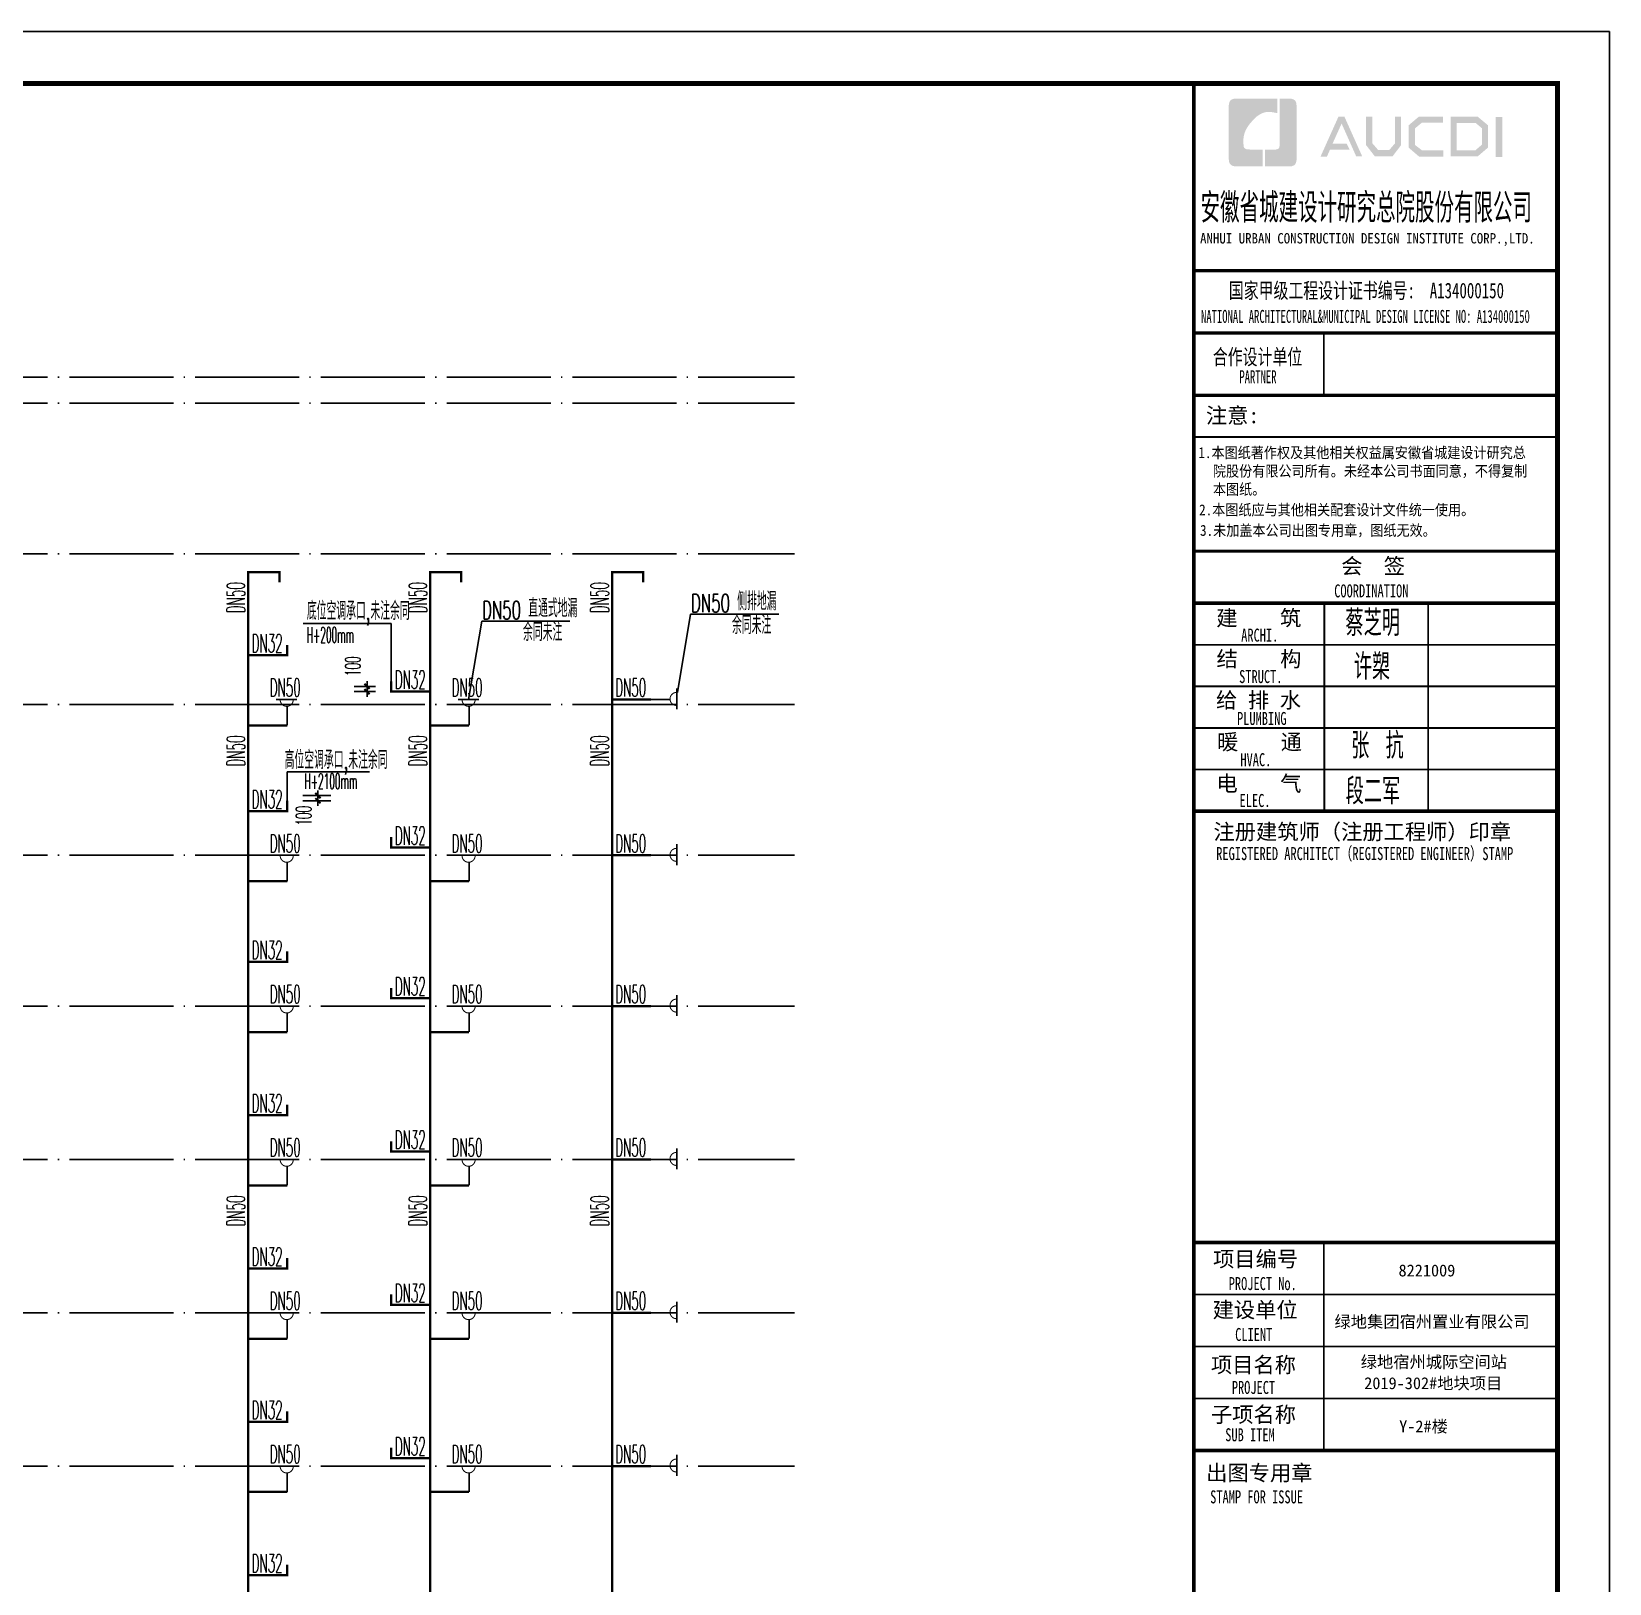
# Model space of a CAD drawing. Extents: x 27938 to 1507990, y 110129 to 923079.
# Drawn here: x 1264829 to 1295190, y 673826 to 703686 of the extents above; entities that cross this region are included whole.
import ezdxf

# ---------------------------------------------------------------- set-up
doc = ezdxf.new("R2010")
doc.units = 0
doc.header["$LTSCALE"] = 1000
doc.header["$MEASUREMENT"] = 0
doc.linetypes.add('DOTE', pattern=[2.42, 2, -0.2, 0.02, -0.2])
for name, color, linetype in [('DIM_凝结', 150, 'Continuous'), ('DIM_管井排水', 5, 'Continuous'), ('EQUIP_污水', 7, 'Continuous'), ('PIPE-凝结', 150, 'N'), ('TWT', 7, 'Continuous'), ('TWT_LEAD', 3, 'Continuous'), ('TWT_TITLE', 7, 'Continuous'), ('图框', 140, 'Continuous'), ('图签文字', 147, 'Continuous')]:
    doc.layers.add(name, color=color, linetype=linetype)
doc.layers.add('图签', color=147, linetype='Continuous', lineweight=18)
doc.styles.add('_TCH_DIM', font='SIMPLEX.shx', dxfattribs={"width": 0.7, "bigfont": 'GBCBIG.shx'})
doc.styles.add('_TCH_DIM_T3', font='SIMPLEX.shx', dxfattribs={"width": 0.494118, "bigfont": 'GBCBIG.shx'})
doc.styles.add('_TWT_SERIAL', font='SIMPLEX', dxfattribs={"width": 0.8, "height": 3.5, "bigfont": 'HZTXT'})
doc.styles.add('HT', font='simhei.ttf')
doc.styles.add('HZ', font='txt', dxfattribs={"bigfont": 'hztxt'})
doc.styles.get("Standard").update_dxf_attribs({"font": 'gbenor.shx', "bigfont": 'gbcbig.shx'})
doc.styles.add('宋体', font='', dxfattribs={"height": 50})
doc.styles.add('建筑图签-1', font='simhei.ttf', dxfattribs={"width": 0.7})
doc.styles.add('建筑图签-2', font='TXT.shx', dxfattribs={"width": 0.5, "bigfont": 'HZTXT.shx'})
doc.styles.get('宋体').set_extended_font_data('SimSun')
doc.linetypes.add('N', pattern='A,3,-0.2,["N",Standard,S=0.25,R=0,X=-0.1,Y=-0.115],-0.2', length=3.4)
doc.dimstyles.new('_TWT_ARCH&&100', dxfattribs={"dimtxt": 297.5, "dimasz": 100, "dimexe": 250, "dimexo": 300, "dimgap": 126.25, "dimtad": 1, "dimdec": 0, "dimzin": 0, "dimdsep": 46, "dimtxsty": '_TCH_DIM_T3', "dimblk": 'ARCHTICK', "dimcen": 0.09, "dimclrt": 7, "dimazin": 2, "dimtfac": 1, "dimtdec": 0, "dimtix": 1, "dimtmove": 2, "dimatfit": 3, "dimfxl": 1, "dimtolj": 1, "dimtzin": 0, "dimarcsym": 0})

# ---------------------------------------------------------------- blocks, each defined once
blk = doc.blocks.new('$ATTACHMENT$00000066')
blk.add_line((-212, 500), (188, 500))
at = {"const_width": 20}
blk.add_lwpolyline([(-134, 500, 1.067664), (116, 500)], format="xyb", dxfattribs=at)
at = {"const_width": 30}
blk.add_lwpolyline([(0, 367), (0, 0)], dxfattribs=at)
at = {"style": 'HZ', "width": 0.7, "flags": 1}
for tag in ['UNIT', 'WHAT', 'SPEC']:
    blk.add_attdef(tag, (0, 0), '', height=0.001, dxfattribs=at)
blk = doc.blocks.new('_ArchTick')
at = {"color": 0, "linetype": 'ByBlock', "const_width": 0.4}
blk.add_lwpolyline([(-0.5, -0.5), (0.5, 0.5)], dxfattribs=at)
blk = doc.blocks.new('*D151')
at = {"layer": 'Defpoints', "color": 0}
for p in [(1269748.032, 688985.856), (1269748.032, 688885.856), (1270339.718, 688985.856)]:
    blk.add_point(p, dxfattribs=at)
at = {"layer": 'DIM_凝结', "color": 0, "lineweight": -2}
for p, q in [((1270048.032, 688985.856), (1270589.718, 688985.856)), ((1270048.032, 688885.856), (1270589.718, 688885.856)), ((1270339.718, 688985.856), (1270339.718, 689085.856)), ((1270339.718, 688885.856), (1270339.718, 688985.856)), ((1270339.718, 688885.856), (1270339.718, 688785.856))]:
    blk.add_line(p, q, dxfattribs=at)
at = {"layer": 'DIM_凝结', "color": 0, "lineweight": -2, "xscale": 100, "yscale": 100, "zscale": 100}
for p, rotation in [((1270339.718, 688985.856), 270), ((1270339.718, 688885.856), 90)]:
    blk.add_blockref('_ArchTick', p, dxfattribs=dict(at, rotation=rotation))
at = {"layer": 'DIM_凝结', "color": 7, "insert": (1270064.718, 688596.856), "char_height": 297.5, "attachment_point": 5, "rotation": 90, "style": '_TCH_DIM_T3'}
blk.add_mtext('\\A1;100', dxfattribs=at)
blk = doc.blocks.new('*D152')
at = {"layer": 'Defpoints', "color": 0}
for p in [(1271284.749, 691085.856), (1271748.032, 691085.856), (1271748.032, 690985.856)]:
    blk.add_point(p, dxfattribs=at)
at = {"layer": 'DIM_凝结', "color": 0, "lineweight": -2}
for p, q in [((1271448.032, 691085.856), (1271034.749, 691085.856)), ((1271284.749, 691085.856), (1271284.749, 691185.856)), ((1271284.749, 690985.856), (1271284.749, 691085.856)), ((1271448.032, 690985.856), (1271034.749, 690985.856)), ((1271284.749, 690985.856), (1271284.749, 690885.856))]:
    blk.add_line(p, q, dxfattribs=at)
at = {"layer": 'DIM_凝结', "color": 0, "lineweight": -2, "xscale": 100, "yscale": 100, "zscale": 100}
for p, rotation in [((1271284.749, 691085.856), 270), ((1271284.749, 690985.856), 90)]:
    blk.add_blockref('_ArchTick', p, dxfattribs=dict(at, rotation=rotation))
at = {"layer": 'DIM_凝结', "color": 7, "insert": (1271009.749, 691474.856), "char_height": 297.5, "attachment_point": 5, "rotation": 90, "style": '_TCH_DIM_T3'}
blk.add_mtext('\\A1;100', dxfattribs=at)
blk = doc.blocks.new('院标1')
h = blk.add_hatch(color=150)
h.dxf.hatch_style = 1
h.set_gradient(color1=(33, 113, 253), color2=(33, 113, 253), tint=1, name='INVCURVED')
edge = h.paths.add_edge_path()
edge.add_spline(control_points=[(116373, 648379), (116379, 648379), (116382, 648379), (116391, 648379), (116391, 648379), (116391, 648379), (116616, 648379), (116616, 648379), (116616, 648379), (116616, 648379), (116616, 648054), (116616, 648054), (116616, 648054), (116616, 648054), (116108, 648054), (116108, 648054), (116108, 648054), (116028, 648054), (115963, 648111), (115963, 648199), (115963, 648199), (115963, 648199), (115963, 649215), (115963, 649215), (115963, 649215), (115963, 649295), (116018, 649360), (116108, 649360), (116108, 649360), (116108, 649360), (116897, 649360), (116897, 649360), (116897, 649360), (116897, 649360), (116897, 649080), (116897, 649080), (116897, 649080), (116897, 649080), (116566, 649140), (116356, 648859), (116356, 648859), (116245, 648719), (116240, 648545), (116247, 648466), (116247, 648466), (116254, 648386), (116247, 648466), (116247, 648466), (116247, 648466), (116247, 648466), (116258, 648374), (116373, 648379)], knot_values=[0, 0, 0, 0, 0.071429, 0.071429, 0.071429, 0.107143, 0.142857, 0.142857, 0.142857, 0.178571, 0.214286, 0.214286, 0.214286, 0.25, 0.285714, 0.285714, 0.285714, 0.321429, 0.357143, 0.357143, 0.357143, 0.392857, 0.428571, 0.428571, 0.428571, 0.464286, 0.5, 0.5, 0.5, 0.535714, 0.571429, 0.571429, 0.571429, 0.607143, 0.642857, 0.642857, 0.642857, 0.678571, 0.714286, 0.714286, 0.714286, 0.75, 0.785714, 0.785714, 0.785714, 0.821429, 0.857143, 0.857143, 0.857143, 0.928571, 1, 1, 1, 1], degree=3, periodic=0)
h = blk.add_hatch(color=150)
h.dxf.hatch_style = 1
h.set_gradient(color1=(33, 113, 253), color2=(33, 113, 253), tint=1, name='INVCURVED')
edge = h.paths.add_edge_path()
edge.add_spline(control_points=[(117268, 649215), (117268, 649215), (117268, 648199), (117268, 648199), (117268, 648199), (117268, 648114), (117212, 648054), (117123, 648054), (117123, 648054), (117123, 648054), (116663, 648054), (116663, 648054), (116663, 648054), (116663, 648054), (116663, 648379), (116663, 648379), (116663, 648379), (116663, 648379), (116865, 648379), (116865, 648379), (116865, 648379), (116907, 648379), (116941, 648413), (116941, 648455), (116941, 648455), (116941, 648455), (116941, 649360), (116941, 649360), (116941, 649360), (116941, 649360), (117123, 649360), (117123, 649360), (117123, 649360), (117204, 649360), (117268, 649306), (117268, 649215)], knot_values=[0, 0, 0, 0, 0.1, 0.1, 0.1, 0.15, 0.2, 0.2, 0.2, 0.25, 0.3, 0.3, 0.3, 0.35, 0.4, 0.4, 0.4, 0.45, 0.5, 0.5, 0.5, 0.55, 0.6, 0.6, 0.6, 0.65, 0.7, 0.7, 0.7, 0.75, 0.8, 0.8, 0.8, 0.9, 1, 1, 1, 1], degree=3, periodic=0)

msp = doc.modelspace()

# ---------------------------------------------------------------- hatches: boundary and pattern name
at = {"layer": 'PIPE-凝结'}
for points in [[(1268998, 693285.9), (1268998, 693308.4), (1268975.5, 693308.4)], [(1268998, 693285.9), (1268975.5, 693285.9), (1268975.5, 693308.4)], [(1268998, 693285.9), (1268975.5, 693285.9), (1268975.5, 693308.4)], [(1268998, 693285.9), (1268998, 693308.4), (1268975.5, 693308.4)], [(1269598, 693285.9), (1269598, 693308.4), (1269620.5, 693308.4)], [(1269598, 693285.9), (1269620.5, 693285.9), (1269620.5, 693308.4)], [(1269598, 693285.9), (1269620.5, 693285.9), (1269620.5, 693308.4)], [(1269598, 693285.9), (1269598, 693308.4), (1269620.5, 693308.4)], [(1272498, 693285.9), (1272498, 693308.4), (1272475.5, 693308.4)], [(1272498, 693285.9), (1272475.5, 693285.9), (1272475.5, 693308.4)], [(1272498, 693285.9), (1272475.5, 693285.9), (1272475.5, 693308.4)], [(1272498, 693285.9), (1272498, 693308.4), (1272475.5, 693308.4)], [(1273098, 693285.9), (1273098, 693308.4), (1273120.5, 693308.4)], [(1273098, 693285.9), (1273120.5, 693285.9), (1273120.5, 693308.4)], [(1273098, 693285.9), (1273120.5, 693285.9), (1273120.5, 693308.4)], [(1273098, 693285.9), (1273098, 693308.4), (1273120.5, 693308.4)], [(1275998, 693285.9), (1275998, 693308.4), (1275975.5, 693308.4)], [(1275998, 693285.9), (1275975.5, 693285.9), (1275975.5, 693308.4)], [(1275998, 693285.9), (1275975.5, 693285.9), (1275975.5, 693308.4)], [(1275998, 693285.9), (1275998, 693308.4), (1275975.5, 693308.4)], [(1276598, 693285.9), (1276598, 693308.4), (1276620.5, 693308.4)], [(1276598, 693285.9), (1276620.5, 693285.9), (1276620.5, 693308.4)], [(1276598, 693285.9), (1276620.5, 693285.9), (1276620.5, 693308.4)], [(1276598, 693285.9), (1276598, 693308.4), (1276620.5, 693308.4)], [(1269748, 691685.9), (1269748, 691663.4), (1269770.5, 691663.4)], [(1269748, 691685.9), (1269770.5, 691685.9), (1269770.5, 691663.4)], [(1269748, 691685.9), (1269748, 691663.4), (1269770.5, 691663.4)], [(1269748, 691685.9), (1269770.5, 691685.9), (1269770.5, 691663.4)], [(1271748, 690985.9), (1271748, 690963.4), (1271725.5, 690963.4)], [(1271748, 690985.9), (1271725.5, 690985.9), (1271725.5, 690963.4)], [(1271748, 690985.9), (1271748, 690963.4), (1271725.5, 690963.4)], [(1271748, 690985.9), (1271725.5, 690985.9), (1271725.5, 690963.4)], [(1269748, 688685.9), (1269748, 688663.4), (1269770.5, 688663.4)], [(1269748, 688685.9), (1269770.5, 688685.9), (1269770.5, 688663.4)], [(1269748, 688685.9), (1269748, 688663.4), (1269770.5, 688663.4)], [(1269748, 688685.9), (1269770.5, 688685.9), (1269770.5, 688663.4)], [(1271748, 687985.9), (1271748, 687963.4), (1271725.5, 687963.4)], [(1271748, 687985.9), (1271725.5, 687985.9), (1271725.5, 687963.4)], [(1271748, 687985.9), (1271748, 687963.4), (1271725.5, 687963.4)], [(1271748, 687985.9), (1271725.5, 687985.9), (1271725.5, 687963.4)], [(1269748, 685785.9), (1269748, 685763.4), (1269770.5, 685763.4)], [(1269748, 685785.9), (1269770.5, 685785.9), (1269770.5, 685763.4)], [(1269748, 685785.9), (1269748, 685763.4), (1269770.5, 685763.4)], [(1269748, 685785.9), (1269770.5, 685785.9), (1269770.5, 685763.4)], [(1271748, 685085.9), (1271748, 685063.4), (1271725.5, 685063.4)], [(1271748, 685085.9), (1271725.5, 685085.9), (1271725.5, 685063.4)], [(1271748, 685085.9), (1271748, 685063.4), (1271725.5, 685063.4)], [(1271748, 685085.9), (1271725.5, 685085.9), (1271725.5, 685063.4)], [(1269748, 682835.9), (1269748, 682813.4), (1269770.5, 682813.4)], [(1269748, 682835.9), (1269770.5, 682835.9), (1269770.5, 682813.4)], [(1269748, 682835.9), (1269748, 682813.4), (1269770.5, 682813.4)], [(1269748, 682835.9), (1269770.5, 682835.9), (1269770.5, 682813.4)], [(1271748, 682135.9), (1271748, 682113.4), (1271725.5, 682113.4)], [(1271748, 682135.9), (1271725.5, 682135.9), (1271725.5, 682113.4)], [(1271748, 682135.9), (1271748, 682113.4), (1271725.5, 682113.4)], [(1271748, 682135.9), (1271725.5, 682135.9), (1271725.5, 682113.4)], [(1269748, 679885.9), (1269748, 679863.4), (1269770.5, 679863.4)], [(1269748, 679885.9), (1269770.5, 679885.9), (1269770.5, 679863.4)], [(1269748, 679885.9), (1269748, 679863.4), (1269770.5, 679863.4)], [(1269748, 679885.9), (1269770.5, 679885.9), (1269770.5, 679863.4)], [(1271748, 679185.9), (1271748, 679163.4), (1271725.5, 679163.4)], [(1271748, 679185.9), (1271725.5, 679185.9), (1271725.5, 679163.4)], [(1271748, 679185.9), (1271748, 679163.4), (1271725.5, 679163.4)], [(1271748, 679185.9), (1271725.5, 679185.9), (1271725.5, 679163.4)], [(1269748, 676935.9), (1269748, 676913.4), (1269770.5, 676913.4)], [(1269748, 676935.9), (1269770.5, 676935.9), (1269770.5, 676913.4)], [(1269748, 676935.9), (1269748, 676913.4), (1269770.5, 676913.4)], [(1269748, 676935.9), (1269770.5, 676935.9), (1269770.5, 676913.4)], [(1271748, 676235.9), (1271748, 676213.4), (1271725.5, 676213.4)], [(1271748, 676235.9), (1271725.5, 676235.9), (1271725.5, 676213.4)], [(1271748, 676235.9), (1271748, 676213.4), (1271725.5, 676213.4)], [(1271748, 676235.9), (1271725.5, 676235.9), (1271725.5, 676213.4)], [(1269748, 673985.9), (1269748, 673963.4), (1269770.5, 673963.4)], [(1269748, 673985.9), (1269770.5, 673985.9), (1269770.5, 673963.4)], [(1269748, 673985.9), (1269748, 673963.4), (1269770.5, 673963.4)], [(1269748, 673985.9), (1269770.5, 673985.9), (1269770.5, 673963.4)]]:
    msp.add_hatch(color=256, dxfattribs=at).paths.add_polyline_path(points)
at = {"layer": '图框'}
h = msp.add_hatch(color=256, dxfattribs=at)
h.paths.add_polyline_path([(1293003.3, 702044.4), (1293128.9, 702044.4), (1293128.9, 701274.1), (1293003.3, 701274.1)])
h.paths.add_polyline_path([(1292250.6, 701927.7), (1292250.6, 701401.7), (1292611.1, 701401.7), (1292735.3, 701508.4), (1292735.3, 701827), (1292614.9, 701927.7)], flags=16)
h.paths.add_polyline_path([(1292132.5, 702045.8), (1292132.5, 701283.7), (1292654.9, 701283.7), (1292853.4, 701454.2), (1292853.4, 701882.2), (1292657.7, 702045.8)])
h.paths.add_polyline_path([(1291989.6, 702049.5), (1291989.6, 701934.2), (1291582.5, 701934.2), (1291449.7, 701823.2), (1291449.7, 701503.4), (1291582.5, 701401.2), (1291991.8, 701401.2), (1291991.8, 701279.3), (1291528.1, 701279.3), (1291325.6, 701453.4), (1291325.6, 701882), (1291523.7, 702049.5)])
h.paths.add_polyline_path([(1290506.7, 702047.7), (1290627.3, 702047.7), (1290627.3, 701537), (1290741.3, 701405.5), (1290951.9, 701405.5), (1291065.9, 701537), (1291065.9, 702047.7), (1291180, 702047.7), (1291180, 701499.8), (1291015.5, 701282.8), (1290677.7, 701282.8), (1290506.7, 701502)])
h.paths.add_polyline_path([(1289974.9, 702046.3), (1290091.8, 702046.3), (1290433.8, 701282), (1290318.1, 701282), (1290036.7, 701916.1), (1289861.6, 701527.9), (1290133.1, 701527.9), (1290193.7, 701412.7), (1289812.7, 701412.7), (1289754.1, 701279.9), (1289631, 701279.9)])

# ---------------------------------------------------------------- linework, layer by layer
at = {"layer": 'DIM_凝结'}
for p, q in [((1271748, 692294.9), (1270056, 692294.9)), ((1271748, 691085.9), (1271748, 692294.9)), ((1269748, 688885.9), (1269748, 689442.9)), ((1269748, 689442.9), (1271331.1, 689442.9))]:
    msp.add_line(p, q, dxfattribs=at)
at = {"layer": 'PIPE-凝结', "const_width": 45}
for points in [[(1268998, 691685.9), (1268998, 693285.9)], [(1268998, 693285.9), (1269598, 693285.9)], [(1269598, 693085.9), (1269598, 693285.9)], [(1272498, 690985.9), (1272498, 693285.9)], [(1272498, 693285.9), (1273098, 693285.9)], [(1273098, 693085.9), (1273098, 693285.9)], [(1275998, 690835.9), (1275998, 693285.9)], [(1275998, 693285.9), (1276598, 693285.9)], [(1276598, 693085.9), (1276598, 693285.9)], [(1268998, 691685.9), (1269748, 691685.9)], [(1268998, 690335.9), (1268998, 691685.9)], [(1269748, 691685.9), (1269748, 691885.9)], [(1271748, 690985.9), (1271748, 691185.9)], [(1271748, 690985.9), (1272498, 690985.9)], [(1272498, 690335.9), (1272498, 690985.9)], [(1275998, 690835.9), (1276748, 690835.9)], [(1275998, 687835.9), (1275998, 690835.9)], [(1268998, 690335.9), (1269748, 690335.9)], [(1268998, 688685.9), (1268998, 690335.9)], [(1272498, 690335.9), (1273248, 690335.9)], [(1272498, 687985.9), (1272498, 690335.9)], [(1269748, 688685.9), (1269748, 688885.9)], [(1268998, 688685.9), (1269748, 688685.9)], [(1268998, 687335.9), (1268998, 688685.9)], [(1271748, 687985.9), (1271748, 688185.9)], [(1271748, 687985.9), (1272498, 687985.9)], [(1272498, 687335.9), (1272498, 687985.9)], [(1275998, 687835.9), (1276748, 687835.9)], [(1275998, 684935.9), (1275998, 687835.9)], [(1268998, 687335.9), (1269748, 687335.9)], [(1268998, 685785.9), (1268998, 687335.9)], [(1272498, 687335.9), (1273248, 687335.9)], [(1272498, 685085.9), (1272498, 687335.9)], [(1269748, 685785.9), (1269748, 685985.9)], [(1268998, 685785.9), (1269748, 685785.9)], [(1268998, 684435.9), (1268998, 685785.9)], [(1271748, 685085.9), (1271748, 685285.9)], [(1271748, 685085.9), (1272498, 685085.9)], [(1272498, 684435.9), (1272498, 685085.9)], [(1275998, 681985.9), (1275998, 684935.9)], [(1275998, 684935.9), (1276748, 684935.9)], [(1268998, 682835.9), (1268998, 684435.9)], [(1268998, 684435.9), (1269748, 684435.9)], [(1272498, 682135.9), (1272498, 684435.9)], [(1272498, 684435.9), (1273248, 684435.9)], [(1268998, 682835.9), (1269748, 682835.9)], [(1268998, 681485.9), (1268998, 682835.9)], [(1269748, 682835.9), (1269748, 683035.9)], [(1271748, 682135.9), (1271748, 682335.9)], [(1271748, 682135.9), (1272498, 682135.9)], [(1272498, 681485.9), (1272498, 682135.9)], [(1275998, 679035.9), (1275998, 681985.9)], [(1275998, 681985.9), (1276748, 681985.9)], [(1268998, 679885.9), (1268998, 681485.9)], [(1268998, 681485.9), (1269748, 681485.9)], [(1272498, 679185.9), (1272498, 681485.9)], [(1272498, 681485.9), (1273248, 681485.9)], [(1269748, 679885.9), (1269748, 680085.9)], [(1268998, 679885.9), (1269748, 679885.9)], [(1268998, 678535.9), (1268998, 679885.9)], [(1271748, 679185.9), (1271748, 679385.9)], [(1271748, 679185.9), (1272498, 679185.9)], [(1272498, 678535.9), (1272498, 679185.9)], [(1275998, 676085.9), (1275998, 679035.9)], [(1275998, 679035.9), (1276748, 679035.9)], [(1268998, 676935.9), (1268998, 678535.9)], [(1268998, 678535.9), (1269748, 678535.9)], [(1272498, 676235.9), (1272498, 678535.9)], [(1272498, 678535.9), (1273248, 678535.9)], [(1269748, 676935.9), (1269748, 677135.9)], [(1268998, 676935.9), (1269748, 676935.9)], [(1268998, 675585.9), (1268998, 676935.9)], [(1271748, 676235.9), (1271748, 676435.9)], [(1271748, 676235.9), (1272498, 676235.9)], [(1272498, 675585.9), (1272498, 676235.9)], [(1275998, 673135.9), (1275998, 676085.9)], [(1275998, 676085.9), (1276748, 676085.9)], [(1268998, 673985.9), (1268998, 675585.9)], [(1268998, 675585.9), (1269748, 675585.9)], [(1272498, 673285.9), (1272498, 675585.9)], [(1272498, 675585.9), (1273248, 675585.9)], [(1268998, 673985.9), (1269748, 673985.9)], [(1268998, 672635.9), (1268998, 673985.9)], [(1269748, 673985.9), (1269748, 674185.9)]]:
    msp.add_lwpolyline(points, dxfattribs=at)
at = {"layer": 'TWT', "color": 8, "linetype": 'DOTE'}
for p, q in [((1192957.9, 697036.2), (1279512, 697036.2)), ((1192957.9, 696536.2), (1279512, 696536.2)), ((1192957.9, 693635.9), (1279512, 693635.9)), ((1192957.9, 690735.9), (1279512, 690735.9)), ((1192957.9, 687835.9), (1279512, 687835.9)), ((1192957.9, 684935.9), (1279512, 684935.9)), ((1192957.9, 681985.9), (1279512, 681985.9)), ((1192957.9, 679035.9), (1279512, 679035.9)), ((1192957.9, 676085.9), (1279512, 676085.9))]:
    msp.add_line(p, q, dxfattribs=at)
at = {"layer": 'TWT_LEAD'}
for p, q in [((1273236.1, 690835.9), (1273491.4, 692344.1)), ((1273491.4, 692344.1), (1275189.3, 692344.1)), ((1277256.2, 690969.7), (1277511.5, 692478)), ((1277511.5, 692478), (1279209.5, 692478))]:
    msp.add_line(p, q, dxfattribs=at)
at = {"layer": 'TWT_TITLE'}
msp.add_lwpolyline([(1189457.9, 644285.9), (1295189.9, 644285.9), (1295189.9, 703685.9), (1189457.9, 703685.9)], close=True, dxfattribs=at)
at = {"layer": 'TWT_TITLE', "const_width": 100}
msp.add_lwpolyline([(1191957.9, 645285.9), (1294189.9, 645285.9), (1294189.9, 702685.9), (1191957.9, 702685.9)], close=True, dxfattribs=at)
at = {"layer": 'TWT_TITLE', "const_width": 80}
msp.add_lwpolyline([(1294189.9, 645285.9), (1294189.9, 702685.9)], dxfattribs=at)
at = {"layer": '图框'}
for p, q in [((1287194.9, 699086.2), (1294194.9, 699086.2)), ((1287194.9, 699086.2), (1294194.9, 699086.2)), ((1287194.9, 697886.2), (1294194.9, 697886.2))]:
    msp.add_line(p, q, dxfattribs=at)
msp.add_lwpolyline([(1189457.9, 703685.9), (1295189.9, 703685.9), (1295189.9, 644285.9), (1189457.9, 644285.9)], close=True, dxfattribs=at)
msp.add_lwpolyline([(1189457.9, 703685.9), (1295189.9, 703685.9), (1295189.9, 644285.9), (1189457.9, 644285.9)], close=True, dxfattribs=at)
at = {"layer": '图框', "const_width": 100}
msp.add_lwpolyline([(1294189.9, 645285.9), (1294189.9, 702685.9), (1191957.9, 702685.9), (1191957.9, 645285.9)], close=True, dxfattribs=at)
at = {"layer": '图框'}
for points, const_width in [([(1287194.9, 645285.9), (1287194.9, 702685.9)], 70), ([(1287194.9, 699086.2), (1294194.9, 699086.2)], 60), ([(1287194.9, 697886.2), (1294194.9, 697886.2)], 60), ([(1287194.9, 697886.2), (1294194.9, 697886.2)], 60), ([(1289694.9, 697886.2), (1289694.9, 696686.2)], 35), ([(1287194.9, 696686.2), (1294194.9, 696686.2)], 60), ([(1287194.9, 696686.2), (1294194.9, 696686.2)], 60), ([(1287194.9, 695885.3), (1294194.9, 695885.3)], 35), ([(1287203.3, 693686.2), (1294203.3, 693686.2)], 60), ([(1287203.3, 692686.2), (1294203.3, 692686.2)], 70), ([(1287203.3, 692686.2), (1294203.3, 692686.2)], 70), ([(1289703.3, 692686.2), (1289703.3, 688686.2)], 35), ([(1291703.3, 692686.2), (1291703.3, 688686.2)], 35), ([(1287203.3, 691886.2), (1294203.3, 691886.2)], 35), ([(1287203.3, 691086.2), (1294203.3, 691086.2)], 35), ([(1287203.3, 690286.2), (1294203.3, 690286.2)], 35), ([(1287203.3, 689486.2), (1294203.3, 689486.2)], 35), ([(1287203.3, 688686.2), (1294203.3, 688686.2)], 70), ([(1287194.9, 680386.2), (1294194.9, 680386.2)], 70), ([(1287194.9, 680386.2), (1294194.9, 680386.2)], 70), ([(1289694.9, 676386.2), (1289694.9, 680386.2)], 35), ([(1287194.9, 679386.2), (1294194.9, 679386.2)], 35), ([(1287194.9, 678386.2), (1294194.9, 678386.2)], 35), ([(1287194.9, 677386.2), (1294194.9, 677386.2)], 35), ([(1294194.9, 676386.2), (1287194.9, 676386.2)], 70)]:
    msp.add_lwpolyline(points, dxfattribs=dict(at, const_width=const_width))

# ---------------------------------------------------------------- block references
msp.add_blockref('院标1', (1171902.3, 53036.8))
at = {"layer": 'EQUIP_污水', "rotation": 270}
for p in [(1276748, 690835.9), (1276748, 687835.9), (1276748, 684935.9), (1276748, 681985.9), (1276748, 679035.9), (1276748, 676085.9)]:
    msp.add_blockref('$ATTACHMENT$00000066', p, dxfattribs=at)
at = {"layer": 'EQUIP_污水'}
for p in [(1269748, 690335.9), (1273248, 690335.9), (1269748, 687335.9), (1273248, 687335.9), (1269748, 684435.9), (1273248, 684435.9), (1269748, 681485.9), (1273248, 681485.9), (1269748, 678535.9), (1273248, 678535.9), (1269748, 675585.9), (1273248, 675585.9)]:
    msp.add_blockref('$ATTACHMENT$00000066', p, dxfattribs=at)

# ---------------------------------------------------------------- texts
at = {"layer": 'DIM_凝结', "color": 7, "style": '_TCH_DIM'}
for s, height, width, p in [('DN50', 350, 0.6, (1277519.5, 692513)), ('侧排地漏', 350, 0.6, (1278406.8, 692551.3)), ('底位空调承口,未注余同', 350, 0.6, (1270126, 692364.9)), ('DN50', 350, 0.6, (1273499.3, 692379.1)), ('直通式地漏', 350, 0.6, (1274386.7, 692417.4)), ('H+200mm', 297.5, 0.423529, (1270126, 691927.4)), ('余同未注', 350, 0.6, (1274286.3, 691959.1)), ('余同未注', 350, 0.6, (1278306.4, 692093)), ('高位空调承口,未注余同', 350, 0.6, (1269698.6, 689497.7)), ('H+2100mm', 297.5, 0.423529, (1270082, 689112.6))]:
    msp.add_text(s, height=height, dxfattribs=dict(at, width=width)).set_placement(p)
at = {"layer": 'DIM_管井排水', "color": 7, "style": '_TWT_SERIAL', "width": 0.48}
for p in [(1268935.8, 692495.6), (1272435.8, 692495.6), (1275935.8, 692495.6), (1268935.8, 689545.6), (1272435.8, 689545.6), (1275935.8, 689545.6), (1268935.8, 680695.6), (1272435.8, 680695.6), (1275935.8, 680695.6)]:
    msp.add_text('DN50', height=350, rotation=90, dxfattribs=at).set_placement(p)
for s, p in [('DN32', (1269063.2, 691739.3)), ('DN32', (1271816.9, 691039.3)), ('DN50', (1269410.5, 690889.3)), ('DN50', (1272910.5, 690889.3)), ('DN50', (1276058.9, 690889.3)), ('DN32', (1269063.2, 688739.3)), ('DN32', (1271816.9, 688039.3)), ('DN50', (1269410.5, 687889.3)), ('DN50', (1272910.5, 687889.3)), ('DN50', (1276058.9, 687889.3)), ('DN32', (1269063.2, 685839.3)), ('DN50', (1269410.5, 684989.3)), ('DN32', (1271816.9, 685139.3)), ('DN50', (1272910.5, 684989.3)), ('DN50', (1276058.9, 684989.3)), ('DN32', (1269063.2, 682889.3)), ('DN32', (1271816.9, 682189.3)), ('DN50', (1269410.5, 682039.3)), ('DN50', (1272910.5, 682039.3)), ('DN50', (1276058.9, 682039.3)), ('DN32', (1269063.2, 679939.3)), ('DN32', (1271816.9, 679239.3)), ('DN50', (1269410.5, 679089.3)), ('DN50', (1272910.5, 679089.3)), ('DN50', (1276058.9, 679089.3)), ('DN32', (1269063.2, 676989.3)), ('DN50', (1269410.5, 676139.3)), ('DN32', (1271816.9, 676289.3)), ('DN50', (1272910.5, 676139.3)), ('DN50', (1276058.9, 676139.3)), ('DN32', (1269063.2, 674039.3))]:
    msp.add_text(s, height=350, dxfattribs=at).set_placement(p)
at = {"layer": '图框'}
for s, height, style, width, p in [('ANHUI URBAN CONSTRUCTION DESIGN INSTITUTE CORP.,LTD.', 200, '建筑图签-1', 0.91, (1287313.3, 699608.1)), ('NATIONAL ARCHITECTURAL&MUNICIPAL DESIGN LICENSE NO: A134000150', 250, '建筑图签-1', 0.6, (1287331.7, 698080.5)), ('PARTNER', 250, '建筑图签-1', 0.6, (1288069.6, 696919.5)), ('1.本图纸著作权及其他相关权益属安徽省城建设计研究总', 210, 'HT', 0.88, (1287280.6, 695479.2)), ('院股份有限公司所有。未经本公司书面同意，不得复制', 210, 'HT', 0.88, (1287560, 695124.9)), ('本图纸。', 210, 'HT', 0.88, (1287560, 694774.8)), (' 2.本图纸应与其他相关配套设计文件统一使用。 ', 210, 'HT', 0.88, (1287169.7, 694378.1)), ('3.未加盖本公司出图专用章，图纸无效。', 210, 'HT', 0.88, (1287312.8, 693983.5)), ('COORDINATION', 250, '建筑图签-1', 0.7, (1289894.5, 692799)), ('ARCHI.', 250, '建筑图签-1', 0.7, (1288104.3, 691947.7)), ('STRUCT.', 250, '建筑图签-1', 0.7, (1288064.7, 691150.7)), ('PLUMBING', 250, '建筑图签-1', 0.7, (1288024, 690344.3)), ('HVAC.', 250, '建筑图签-1', 0.7, (1288088.7, 689551.1)), ('ELEC.', 250, '建筑图签-1', 0.7, (1288073.3, 688766.3)), ('REGISTERED ARCHITECT（REGISTERED ENGINEER）STAMP', 250, '建筑图签-1', 0.7, (1287623.7, 687744.6)), ('PROJECT No.', 250, '建筑图签-1', 0.7, (1287864.5, 679471, -1799)), ('CLIENT', 250, '建筑图签-1', 0.7, (1287988.6, 678491.8)), ('PROJECT', 250, '建筑图签-1', 0.7, (1287923.8, 677472.6)), ('SUB ITEM', 250, '建筑图签-1', 0.7, (1287797.2, 676561.5)), ('STAMP FOR ISSUE', 250, '建筑图签-1', 0.7, (1287507.6, 675367.2))]:
    msp.add_text(s, height=height, dxfattribs=dict(at, style=style, width=width)).set_placement(p)
at = {"layer": '图签', "color": 2, "style": '宋体'}
for s, height, p in [('8221009', 229.34, (1291132.3, 679733.7)), ('绿地集团宿州置业有限公司', 229.345, (1289900, 678747.9)), ('绿地宿州城际空间站', 229.34, (1290404.7, 677973.6)), ('2019-302#地块项目', 229.345, (1290471.9, 677564.5)), ('Y-2#楼', 229.34, (1291144.1, 676733.7))]:
    msp.add_text(s, height=height, dxfattribs=at).set_placement(p)
at = {"layer": '图签文字', "color": 7, "style": '建筑图签-1'}
for s, height, width, p in [('安徽省城建设计研究总院股份有限公司', 500, 0.55, (1287322.9, 700063)), ('国家甲级工程设计证书编号:  A134000150', 300, 0.7, (1287867, 698553.2)), ('合作设计单位', 300, 0.7, (1287559.8, 697276.1))]:
    msp.add_text(s, height=height, dxfattribs=dict(at, width=width)).set_placement(p)
for s, p in [('注意:', (1287426.3, 696149.1)), ('会  签', (1290029.5, 693253.4)), ('建    筑', (1287624.5, 692252.7)), ('结    构', (1287629.2, 691465.1)), ('给 排 水', (1287619.9, 690671.3)), ('暖    通', (1287638.2, 689868.1)), ('电    气', (1287628.3, 689068)), ('注册建筑师（注册工程师）印章', (1287570.4, 688139.6)), ('项目编号', (1287562.8, 679918.3)), ('建设单位', (1287555, 678940.9)), ('项目名称', (1287521.5, 677883)), ('子项名称', (1287521.5, 676926.3)), ('出图专用章', (1287430.7, 675803.9))]:
    msp.add_text(s, height=300, dxfattribs=at).set_placement(p)
at = {"layer": '图签文字', "color": 1, "style": '建筑图签-2', "width": 0.7}
for s, p in [('蔡芝明', (1290109.8, 692056.8)), ('许槊', (1290269.4, 691214)), ('张 抗', (1290220.2, 689696)), ('段二军', (1290115.6, 688817.5))]:
    msp.add_text(s, height=500, dxfattribs=at).set_placement(p)

# ---------------------------------------------------------------- dimensions: what is measured, and where the dimension line sits
at = {"layer": 'DIM_凝结'}
for base, p1, p2, picture, middle in [((1271284.7, 691085.9), (1271748, 690985.9), (1271748, 691085.9), '*D152', (1271009.7, 691474.9)), ((1270339.7, 688985.9), (1269748, 688885.9), (1269748, 688985.9), '*D151', (1270064.7, 688596.9))]:
    dim = msp.add_linear_dim(base=base, p1=p1, p2=p2, angle=90, dimstyle='_TWT_ARCH&&100', dxfattribs=at)
    dim.commit()
    dim.dimension.update_dxf_attribs({"geometry": picture, "text_midpoint": middle, "dimtype": 129})

doc.saveas('drawing.dxf')
